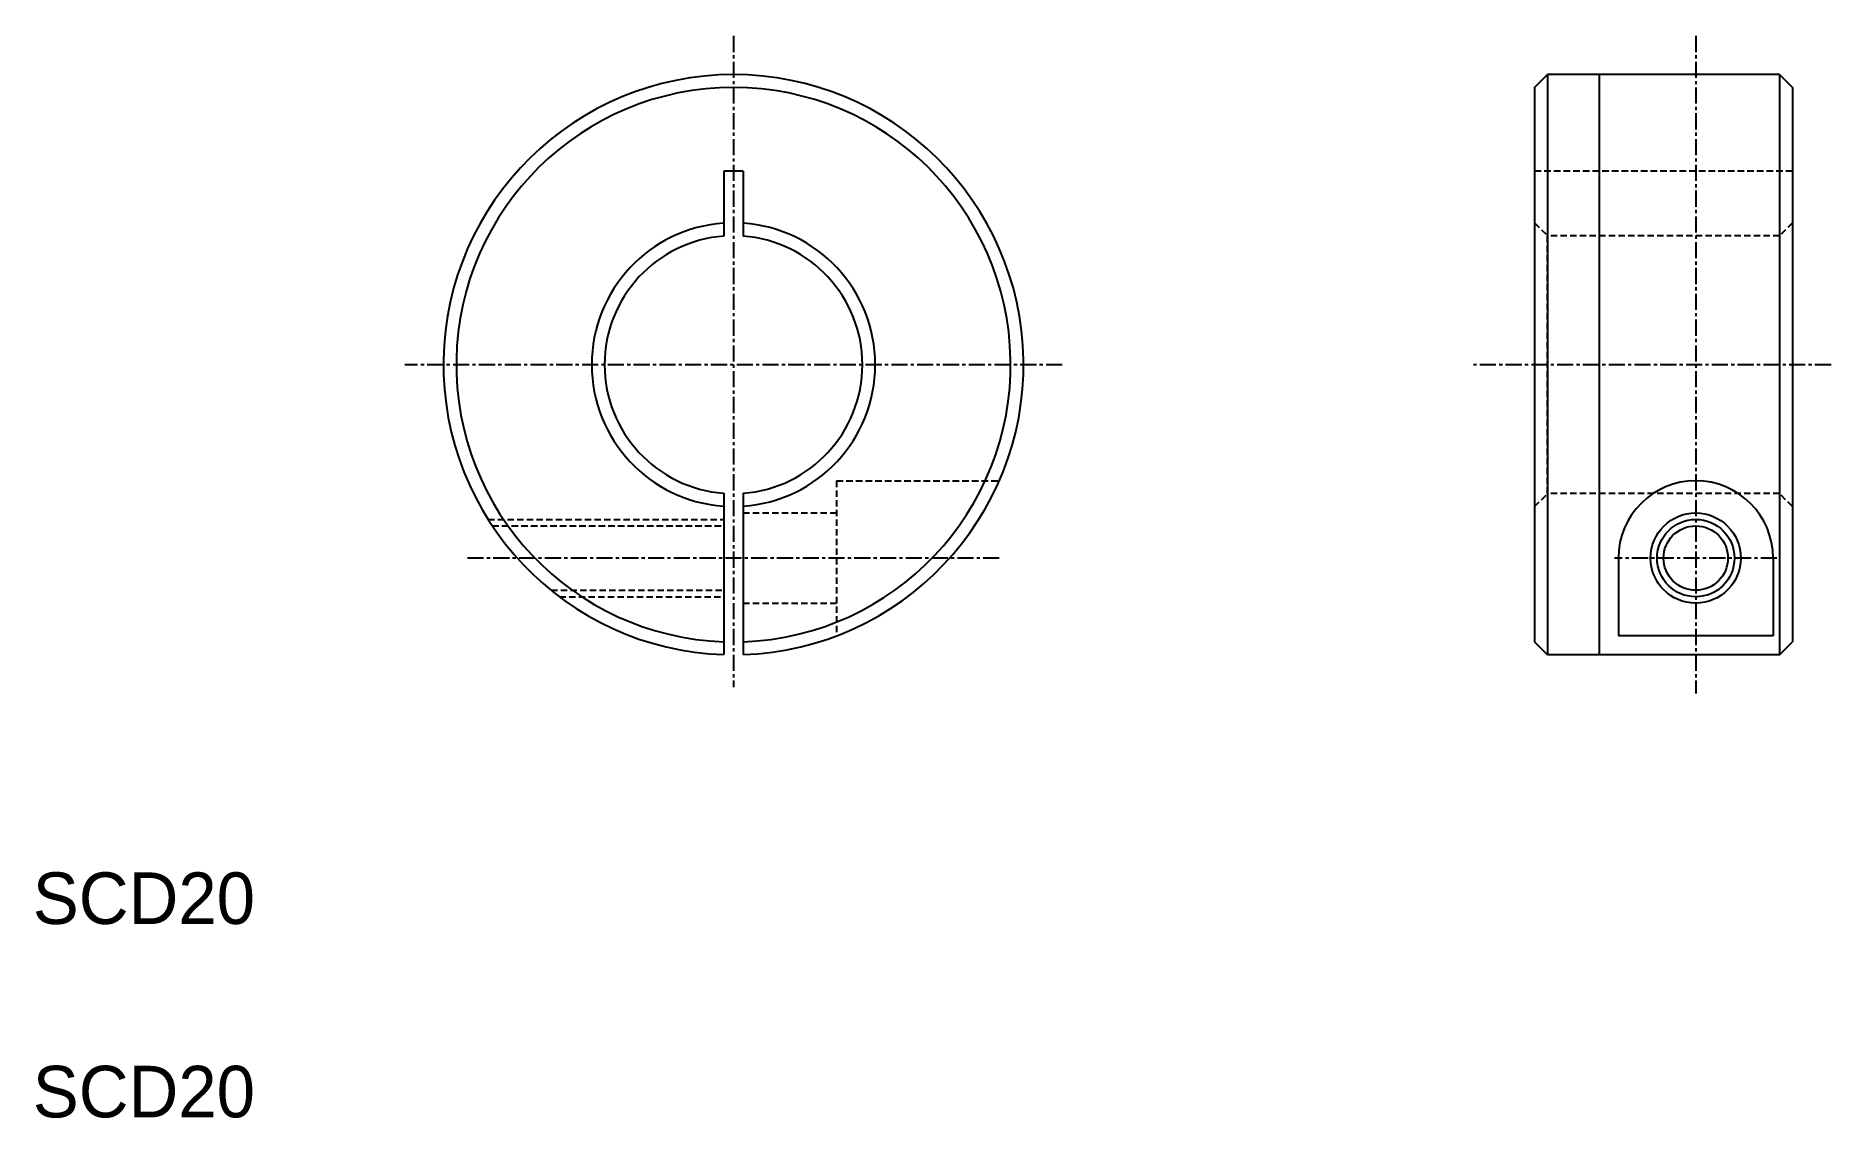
# Model space of a CAD drawing. Extents: x 77 to 216, y 79 to 163.
import ezdxf

# ---------------------------------------------------------------- set-up
doc = ezdxf.new("R2010")
doc.units = 0
doc.linetypes.add('CENTER', pattern=[2, 1.25, -0.25, 0.25, -0.25])
doc.linetypes.add('DASHED', pattern=[0.75, 0.5, -0.25])
doc.layers.get('0').update_dxf_attribs({"linetype": 'CONTINUOUS'})
doc.layers.add('CENTER', color=1, linetype='CENTER')

msp = doc.modelspace()

# ---------------------------------------------------------------- linework, layer by layer
at = {"color": 7, "linetype": 'CONTINUOUS'}
for p, q in [((192.85, 159.25), (193.85, 160.25)), ((197.85, 160.25), (193.85, 160.25)), ((193.85, 160.25), (193.85, 115.25)), ((197.85, 160.25), (197.85, 115.25)), ((211.85, 160.25), (197.85, 160.25)), ((211.85, 160.25), (212.85, 159.25)), ((211.85, 160.25), (211.85, 115.25)), ((192.85, 159.25), (192.85, 116.25)), ((212.85, 159.25), (212.85, 116.25)), ((129.95, 152.75), (129.95, 147.72)), ((131.45, 152.75), (129.95, 152.75)), ((131.45, 152.75), (131.45, 147.72)), ((129.95, 127.78), (129.95, 115.26)), ((131.45, 127.78), (131.45, 115.26)), ((199.35, 122.75), (199.35, 116.72)), ((211.35, 122.75), (211.35, 116.72)), ((193.85, 115.25), (192.85, 116.25)), ((211.35, 116.72), (199.35, 116.72)), ((211.85, 115.25), (212.85, 116.25)), ((197.85, 115.25), (193.85, 115.25)), ((211.85, 115.25), (197.85, 115.25))]:
    msp.add_line(p, q, dxfattribs=at)
at = {"color": 3, "linetype": 'DASHED'}
for p, q in [((212.85, 152.75), (192.85, 152.75)), ((192.85, 148.75), (193.85, 147.75)), ((211.85, 147.75), (193.85, 147.75)), ((193.85, 127.75), (193.85, 147.75)), ((197.85, 149), (197.85, 149)), ((212.85, 148.75), (211.85, 147.75)), ((211.85, 147.75), (211.85, 127.75)), ((197.85, 137.75), (197.85, 137.75)), ((138.7, 128.75), (138.7, 116.72)), ((138.7, 128.75), (151.32, 128.75)), ((192.85, 126.75), (193.85, 127.75)), ((211.85, 127.75), (193.85, 127.75)), ((212.85, 126.75), (211.85, 127.75)), ((111.66, 125.75), (129.95, 125.75)), ((131.45, 126.25), (138.7, 126.25)), ((111.99, 125.25), (129.95, 125.25)), ((116.55, 120.25), (129.95, 120.25)), ((117.2, 119.75), (129.95, 119.75)), ((131.45, 119.25), (138.7, 119.25))]:
    msp.add_line(p, q, dxfattribs=at)
at = {"color": 7, "linetype": 'CONTINUOUS'}
for radius in [3.5, 2.5]:
    msp.add_circle((205.35, 122.75), radius, dxfattribs=at)
at = {"color": 3, "linetype": 'CONTINUOUS'}
msp.add_circle((205.35, 122.75), 3, dxfattribs=at)
at = {"color": 7, "linetype": 'CONTINUOUS'}
for centre, radius, start, end in [((130.7, 137.75), 22.5, 271.9102, 268.0898), ((130.7, 137.75), 21.5, 271.9991, 268.0009), ((130.7, 137.75), 11, 93.9096, 266.0904), ((130.7, 137.75), 10, 94.3012, 265.6988), ((130.7, 137.75), 11, 273.9096, 86.0904), ((130.7, 137.75), 10, 274.3012, 85.6988), ((205.35, 122.75), 6, 360, 180)]:
    msp.add_arc(centre, radius, start, end, dxfattribs=at)
at = {"layer": 'CENTER', "color": 1, "linetype": 'CENTER'}
for p, q in [((130.7, 163.25), (130.7, 112.75)), ((205.35, 163.25), (205.35, 112.25)), ((156.2, 137.75), (105.2, 137.75)), ((215.85, 137.75), (187.85, 137.75)), ((151.32, 122.75), (110.07, 122.75)), ((211.65, 122.75), (199.05, 122.75))]:
    msp.add_line(p, q, dxfattribs=at)

# ---------------------------------------------------------------- texts
at = {"color": 7, "linetype": 'CONTINUOUS'}
for p in [(76.34, 94.37), (76.34, 79.37)]:
    msp.add_text('SCD20', height=4, dxfattribs=at).set_placement(p)

doc.saveas('drawing.dxf')
